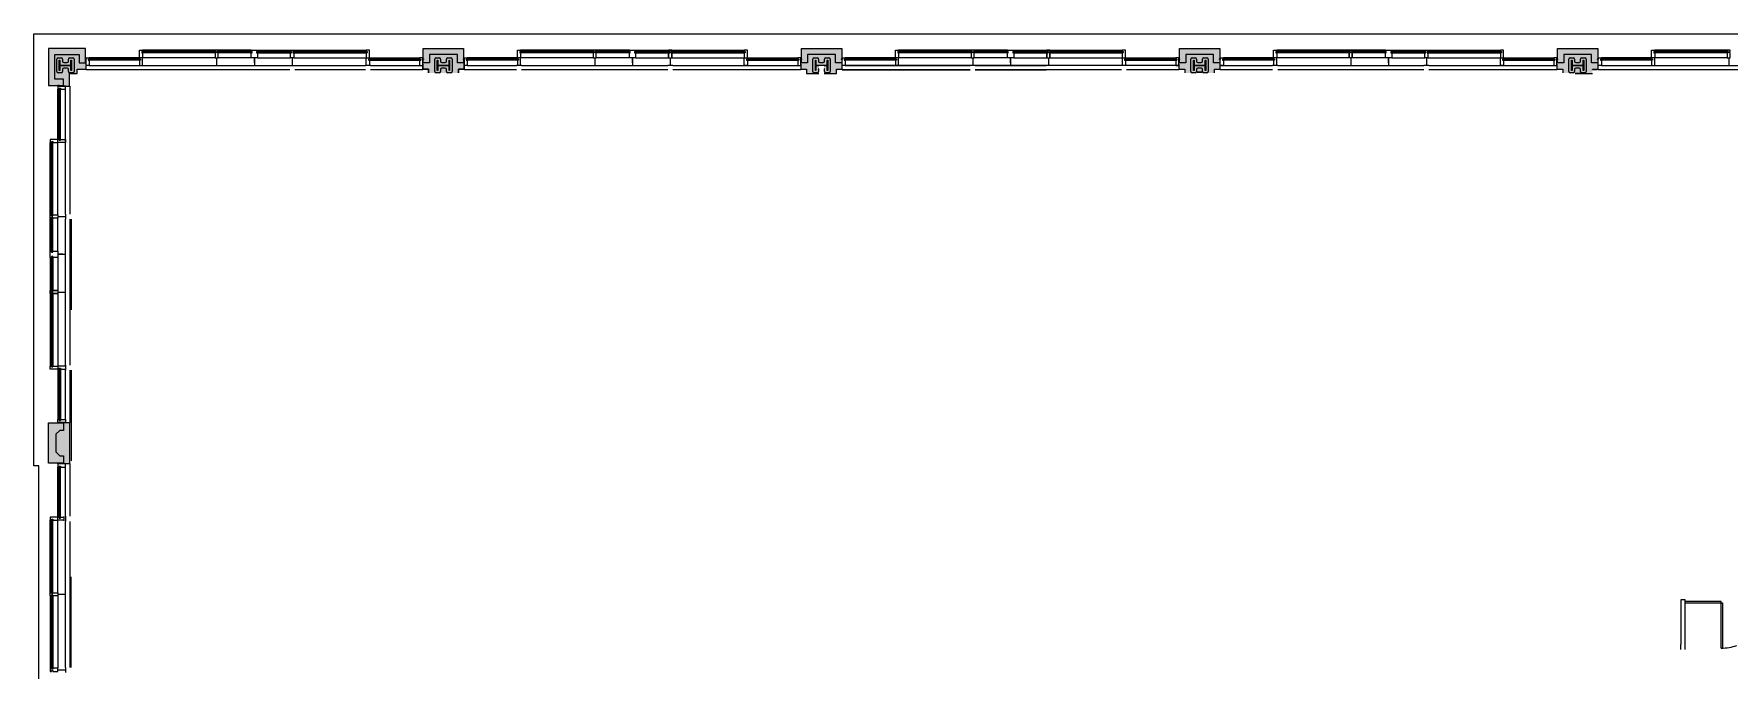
# Model space of a CAD drawing. Header units: inches. Extents: x 1724 to 4524, y -664 to 702.
# Drawn here: x 1724 to 3070, y 197 to 702 of the extents above; entities that cross this region are included whole.
import ezdxf

# ---------------------------------------------------------------- set-up
doc = ezdxf.new("R2010")
doc.units = ezdxf.units.IN
doc.header["$MEASUREMENT"] = 0
for name, color, linetype, lineweight in [('A-WALL', 7, 'Continuous', 9), ('B-BASE', 7, 'Continuous', 9), ('I-FURN', 7, 'Continuous', 9), ('NABCA_dwg', 8, 'Continuous', 9), ('NB-PART-GWB', 7, 'Continuous', 9), ('NB-ROD-SEAL', 7, 'Continuous', 9), ('NB-WALL-EXT', 7, 'Continuous', 9), ('NB-WIND-EXT', 7, 'Continuous', 9), ('NB-WIND-MULL', 7, 'Continuous', 9), ('NB-WIND-SILL', 7, 'Continuous', 9), ('WB-N-Door', 7, 'Continuous', 9), ('WB-N-Part', 7, 'Continuous', 9)]:
    doc.layers.add(name, color=color, linetype=linetype, lineweight=lineweight)

# ---------------------------------------------------------------- blocks, each defined once
blk = doc.blocks.new('NABCA_dwg_MA-2900-8th-120718_dwg-2391440-New Construction - Test Fit Plan-2421454-Existing - Survey')
at = {"layer": 'B-BASE'}
for points in [[(-8350.1, -2579.5), (-8350.1, -2569.6), (-8343.8, -2569.6), (-8343.8, -2566.2), (-8336.8, -2566.2), (-8336.8, -2557.1), (-8337.2, -2557.1), (-8337.2, -2549.6), (-8366.7, -2549.6), (-8366.7, -2579.1), (-8359.2, -2579.1), (-8359.2, -2579.5)], [(-8065, -2569.1), (-8041.4, -2569.1), (-8041.4, -2566.2), (-8036.9, -2566.2), (-8036.9, -2557.7), (-8037.2, -2557.1), (-8037.2, -2549.6), (-8069.2, -2549.6), (-8069.2, -2557.1), (-8069.6, -2557.1), (-8069.6, -2566.2), (-8065, -2566.2)], [(-7755.2, -2569.6), (-7755.2, -2563.1), (-7751.2, -2563.1), (-7751.2, -2569.6), (-7741.4, -2569.6), (-7741.4, -2566.2), (-7736.9, -2566.2), (-7736.9, -2557.7), (-7737.2, -2557.1), (-7737.2, -2549.6), (-7769.2, -2549.6), (-7769.2, -2557.1), (-7769.6, -2557.1), (-7769.6, -2566.2), (-7765, -2566.2), (-7765, -2569.6)], [(-7455, -2569.1), (-7455, -2568.4), (-7451.5, -2568.4), (-7451.5, -2569.1), (-7441.4, -2569.1), (-7441.4, -2566.2), (-7436.9, -2566.2), (-7436.9, -2557.7), (-7437.2, -2557.1), (-7437.2, -2549.6), (-7469.2, -2549.6), (-7469.2, -2557.1), (-7469.6, -2557.1), (-7469.6, -2566.2), (-7465, -2566.2), (-7465, -2569.1)], [(-7141.4, -2569.6), (-7141.4, -2566.2), (-7136.9, -2566.2), (-7136.9, -2557.7), (-7137.2, -2557.1), (-7137.2, -2549.6), (-7169.2, -2549.6), (-7169.2, -2557.1), (-7169.6, -2557.1), (-7169.6, -2566.2), (-7165, -2566.2), (-7165, -2569.1), (-7155.2, -2569.1), (-7155.2, -2569.6)], [(-8359.2, -2879.6), (-8350.1, -2879.6), (-8350.1, -2846.7), (-8359.2, -2846.7), (-8359.2, -2847.1), (-8366.7, -2847.1), (-8366.7, -2879.1), (-8359.2, -2879.1)]]:
    blk.add_hatch(color=256, dxfattribs=at).paths.add_polyline_path(points, flags=0)
at = {"layer": 'A-WALL', "color": 10, "lineweight": 30}
for p, q in [((-7451.5, -2568.4), (-7455, -2568.4)), ((-7137.9, -2566.5), (-7141.4, -2566.5))]:
    blk.add_line(p, q, dxfattribs=at)
at = {"layer": 'B-BASE'}
for p, q in [((-8360.1, -2568.1), (-8360.1, -2558.1)), ((-8359.1, -2557.1), (-8356.6, -2557.1)), ((-8356.6, -2569.1), (-8359.1, -2569.1)), ((-8357.1, -2562.9), (-8349.3, -2562.9)), ((-8349.3, -2563.4), (-8357.1, -2563.4)), ((-8355.6, -2558.1), (-8355.6, -2559.9)), ((-8355.6, -2566.4), (-8355.6, -2568.1)), ((-8354.6, -2560.9), (-8351.8, -2560.9)), ((-8351.8, -2565.4), (-8354.6, -2565.4)), ((-8350.8, -2559.9), (-8350.8, -2558.1)), ((-8350.8, -2568.1), (-8350.8, -2566.4)), ((-8349.8, -2557.1), (-8347.3, -2557.1)), ((-8347.3, -2569.1), (-8349.8, -2569.1)), ((-8346.3, -2558.1), (-8346.3, -2568.1)), ((-8060.1, -2568.1), (-8060.1, -2558.1)), ((-8059.1, -2557.1), (-8056.6, -2557.1)), ((-8056.6, -2569.1), (-8059.1, -2569.1)), ((-8057.1, -2562.9), (-8049.3, -2562.9)), ((-8049.3, -2563.4), (-8057.1, -2563.4)), ((-8055.6, -2558.1), (-8055.6, -2559.9)), ((-8055.6, -2566.4), (-8055.6, -2568.1)), ((-8054.6, -2560.9), (-8051.8, -2560.9)), ((-8051.8, -2565.4), (-8054.6, -2565.4)), ((-8050.8, -2559.9), (-8050.8, -2558.1)), ((-8050.8, -2568.1), (-8050.8, -2566.4)), ((-8049.8, -2557.1), (-8047.3, -2557.1)), ((-8047.3, -2569.1), (-8049.8, -2569.1)), ((-8046.3, -2558.1), (-8046.3, -2568.1)), ((-7760.1, -2568.1), (-7760.1, -2558.1)), ((-7759.1, -2557.1), (-7756.6, -2557.1)), ((-7756.6, -2569.1), (-7759.1, -2569.1)), ((-7757.1, -2562.9), (-7749.3, -2562.9)), ((-7755.2, -2563.4), (-7757.1, -2563.4)), ((-7755.6, -2558.1), (-7755.6, -2559.9)), ((-7755.6, -2566.4), (-7755.6, -2568.1)), ((-7754.6, -2560.9), (-7751.8, -2560.9)), ((-7749.3, -2563.4), (-7751.2, -2563.4)), ((-7750.8, -2559.9), (-7750.8, -2558.1)), ((-7750.8, -2568.1), (-7750.8, -2566.4)), ((-7749.8, -2557.1), (-7747.3, -2557.1)), ((-7747.3, -2569.1), (-7749.8, -2569.1)), ((-7746.3, -2558.1), (-7746.3, -2568.1)), ((-7460.1, -2568.1), (-7460.1, -2558.1)), ((-7459.1, -2557.1), (-7456.6, -2557.1)), ((-7456.6, -2569.1), (-7459.1, -2569.1)), ((-7457.1, -2562.9), (-7449.3, -2562.9)), ((-7449.3, -2563.4), (-7457.1, -2563.4)), ((-7455.6, -2558.1), (-7455.6, -2559.9)), ((-7455.6, -2566.4), (-7455.6, -2568.1)), ((-7454.6, -2560.9), (-7451.8, -2560.9)), ((-7451.8, -2565.4), (-7454.6, -2565.4)), ((-7450.8, -2559.9), (-7450.8, -2558.1)), ((-7450.8, -2568.1), (-7450.8, -2566.4)), ((-7449.8, -2557.1), (-7447.3, -2557.1)), ((-7447.3, -2569.1), (-7449.8, -2569.1)), ((-7446.3, -2558.1), (-7446.3, -2568.1)), ((-7160.1, -2568.1), (-7160.1, -2558.1)), ((-7159.1, -2557.1), (-7156.6, -2557.1)), ((-7156.6, -2569.1), (-7159.1, -2569.1)), ((-7157.1, -2562.9), (-7149.3, -2562.9)), ((-7149.3, -2563.4), (-7157.1, -2563.4)), ((-7155.6, -2558.1), (-7155.6, -2559.9)), ((-7155.6, -2566.4), (-7155.6, -2568.1)), ((-7154.6, -2560.9), (-7151.8, -2560.9)), ((-7151.8, -2565.4), (-7154.6, -2565.4)), ((-7150.8, -2559.9), (-7150.8, -2558.1)), ((-7150.8, -2568.1), (-7150.8, -2566.4)), ((-7149.8, -2557.1), (-7147.3, -2557.1)), ((-7147.3, -2569.1), (-7149.8, -2569.1)), ((-7146.3, -2558.1), (-7146.3, -2568.1)), ((-8358, -2881.7), (-8357.4, -2881.7)), ((-8350.1, -2879.6), (-8354.7, -2879.6)), ((-8353.2, -2921.2), (-8353.2, -2882.1)), ((-8363.4, -2924), (-8364, -2924)), ((-8357.4, -2922.2), (-8358, -2922.2)), ((-8354.4, -2921.4), (-8354.4, -2924.9)), ((-8353.2, -3041.2), (-8353.2, -2925.2)), ((-8349.6, -2925.2), (-8349.6, -3041.2)), ((-8365.2, -2984.4), (-8365.2, -3041.9)), ((-8363.4, -2982.2), (-8364, -2982.2)), ((-8363.4, -2984), (-8364, -2984)), ((-8359.2, -2983.1), (-8353.2, -2983.1)), ((-8359.2, -2984.4), (-8359.2, -3041.9)), ((-8363.4, -3042.2), (-8364, -3042.2)), ((-8359.2, -3043.1), (-8353.2, -3043.1))]:
    blk.add_line(p, q, dxfattribs=at)
at = {"layer": 'B-BASE', "flags": 128}
for points in [[(-5935.2, -3896.6), (-5935.2, -3904.1), (-8374.2, -3904.1), (-8374.2, -2881.1), (-8378.2, -2881.1), (-8378.2, -2538.1), (-5818.2, -2538.1), (-5818.2, -2548.1)], [(-8065, -2569.1), (-8065, -2566.2), (-8069.6, -2566.2), (-8069.6, -2557.1), (-8069.2, -2557.1), (-8069.2, -2549.6), (-8037.2, -2549.6), (-8037.2, -2557.1), (-8036.9, -2557.7), (-8036.9, -2566.2), (-8041.4, -2566.2), (-8041.4, -2569.1)], [(-8357.6, -2563.9), (-8357.6, -2567.1), (-8358.1, -2567.1), (-8358.1, -2559.1), (-8357.6, -2559.1), (-8357.6, -2562.4)], [(-8354.7, -2579.5), (-8350.1, -2579.5), (-8350.1, -2569.6), (-8343.8, -2569.6), (-8343.8, -2566.2), (-8336.8, -2566.2), (-8336.8, -2561.6)], [(-8348.8, -2562.4), (-8348.8, -2559.1), (-8348.3, -2559.1), (-8348.3, -2567.1), (-8348.8, -2567.1), (-8348.8, -2563.9)], [(-8057.6, -2563.9), (-8057.6, -2567.1), (-8058.1, -2567.1), (-8058.1, -2559.1), (-8057.6, -2559.1), (-8057.6, -2562.4)], [(-8048.8, -2562.4), (-8048.8, -2559.1), (-8048.3, -2559.1), (-8048.3, -2567.1), (-8048.8, -2567.1), (-8048.8, -2563.9)], [(-7757.6, -2563.9), (-7757.6, -2567.1), (-7758.1, -2567.1), (-7758.1, -2559.1), (-7757.6, -2559.1), (-7757.6, -2562.4)], [(-7748.8, -2562.4), (-7748.8, -2559.1), (-7748.3, -2559.1), (-7748.3, -2567.1), (-7748.8, -2567.1), (-7748.8, -2563.9)], [(-7457.6, -2563.9), (-7457.6, -2567.1), (-7458.1, -2567.1), (-7458.1, -2559.1), (-7457.6, -2559.1), (-7457.6, -2562.4)], [(-7448.8, -2562.4), (-7448.8, -2559.1), (-7448.3, -2559.1), (-7448.3, -2567.1), (-7448.8, -2567.1), (-7448.8, -2563.9)], [(-7157.6, -2563.9), (-7157.6, -2567.1), (-7158.1, -2567.1), (-7158.1, -2559.1), (-7157.6, -2559.1), (-7157.6, -2562.4)], [(-7148.8, -2562.4), (-7148.8, -2559.1), (-7148.3, -2559.1), (-7148.3, -2567.1), (-7148.8, -2567.1), (-7148.8, -2563.9)], [(-8353.2, -2846.7), (-8350.1, -2846.7), (-8350.1, -2879.6), (-8349.6, -2879.6), (-8349.6, -2921.2)], [(-8359.2, -2981.9), (-8359.2, -2882.1), (-8358.2, -2882.1), (-8358.2, -2881.3), (-8357.2, -2881.3), (-8357.2, -2882.1), (-8353.2, -2882.1), (-8353.2, -2879.6), (-8359.2, -2879.6), (-8359.2, -2882.1)], [(-8365.2, -2981.9), (-8365.2, -2924.3), (-8364.2, -2924.4), (-8364.2, -2923.6), (-8363.2, -2923.6), (-8363.2, -2924.4), (-8359.2, -2924.4), (-8359.2, -2921.9), (-8365.2, -2921.9), (-8365.2, -2924.4)], [(-8354.4, -2924.4), (-8359.2, -2924.4), (-8359.2, -2921.9), (-8358.2, -2921.9), (-8358.2, -2922.6), (-8357.2, -2922.6), (-8357.2, -2921.9), (-8354.4, -2921.9)]]:
    blk.add_lwpolyline(points, dxfattribs=at)
for points in [[(-8354.7, -2574.1), (-8361.7, -2574.1), (-8361.7, -2554.6), (-8342.2, -2554.6), (-8342.2, -2561.1), (-8337.2, -2561.1), (-8337.2, -2549.6), (-8366.7, -2549.6), (-8366.7, -2579.1), (-8359.2, -2579.1), (-8359.2, -2579.5), (-8350.1, -2579.5), (-8350.1, -2569.6), (-8343.8, -2569.6), (-8343.8, -2566.2), (-8336.8, -2566.2), (-8336.8, -2557.1), (-8337.2, -2557.1), (-8337.2, -2549.6), (-8366.7, -2549.6), (-8366.7, -2579.1), (-8354.7, -2579.1)], [(-8366.7, -2847.1), (-8359.2, -2847.1), (-8359.2, -2846.7), (-8350.1, -2846.7), (-8350.1, -2879.6), (-8359.2, -2879.6), (-8359.2, -2879.1), (-8366.7, -2879.1)], [(-8360.7, -2863.1), (-8360.7, -2870.1), (-8357.7, -2873.1), (-8354.7, -2873.1), (-8354.7, -2879.1), (-8366.7, -2879.1), (-8366.7, -2863.1), (-8366.7, -2847.1), (-8354.7, -2847.1), (-8354.7, -2853.1), (-8357.7, -2853.1), (-8360.7, -2856.1)], [(-8363.2, -2983.6), (-8364.2, -2983.6), (-8364.2, -2984.4), (-8365.2, -2984.4), (-8365.2, -2981.9), (-8364.2, -2981.9), (-8364.2, -2982.6), (-8363.2, -2982.6), (-8363.2, -2981.9), (-8359.2, -2981.9), (-8359.2, -2984.4), (-8363.2, -2984.4)], [(-8363.2, -3042.6), (-8364.2, -3042.6), (-8364.2, -3041.9), (-8365.2, -3041.9), (-8365.2, -3044.4), (-8364.2, -3044.4), (-8364.2, -3043.6), (-8363.2, -3043.6), (-8363.2, -3044.4), (-8359.2, -3044.4), (-8359.2, -3041.9), (-8363.2, -3041.9)]]:
    blk.add_lwpolyline(points, close=True, dxfattribs=at)
at = {"layer": 'B-BASE'}
for centre, radius, start, end in [((-8359.1, -2558.1), 1, 90, 180), ((-8359.1, -2568.1), 1, 180, 270), ((-8357.1, -2562.4), 0.5, 180, 270), ((-8357.1, -2563.9), 0.5, 90, 180), ((-8356.6, -2558.1), 1, 0, 90), ((-8356.6, -2568.1), 1, 270, 0), ((-8354.6, -2559.9), 1, 180, 270), ((-8354.6, -2566.4), 1, 90, 180), ((-8351.8, -2559.9), 1, 270, 0), ((-8351.8, -2566.4), 1, 0, 90), ((-8349.8, -2558.1), 1, 90, 180), ((-8349.8, -2568.1), 1, 180, 270), ((-8349.3, -2562.4), 0.5, 270, 0), ((-8349.3, -2563.9), 0.5, 0, 90), ((-8347.3, -2558.1), 1, 0, 90), ((-8347.3, -2568.1), 1, 270, 0), ((-8059.1, -2558.1), 1, 90, 180), ((-8059.1, -2568.1), 1, 180, 270), ((-8057.1, -2562.4), 0.5, 180, 270), ((-8057.1, -2563.9), 0.5, 90, 180), ((-8056.6, -2558.1), 1, 0, 90), ((-8056.6, -2568.1), 1, 270, 0), ((-8054.6, -2559.9), 1, 180, 270), ((-8054.6, -2566.4), 1, 90, 180), ((-8051.8, -2559.9), 1, 270, 0), ((-8051.8, -2566.4), 1, 0, 90), ((-8049.8, -2558.1), 1, 90, 180), ((-8049.8, -2568.1), 1, 180, 270), ((-8049.3, -2562.4), 0.5, 270, 0), ((-8049.3, -2563.9), 0.5, 0, 90), ((-8047.3, -2558.1), 1, 0, 90), ((-8047.3, -2568.1), 1, 270, 0), ((-7759.1, -2558.1), 1, 90, 180), ((-7759.1, -2568.1), 1, 180, 270), ((-7757.1, -2562.4), 0.5, 180, 270), ((-7757.1, -2563.9), 0.5, 90, 180), ((-7756.6, -2558.1), 1, 0, 90), ((-7756.6, -2568.1), 1, 270, 0), ((-7754.6, -2559.9), 1, 180, 270), ((-7754.6, -2566.4), 1, 130.4112, 180), ((-7751.8, -2559.9), 1, 270, 0), ((-7751.8, -2566.4), 1, 0, 49.5888), ((-7749.8, -2558.1), 1, 90, 180), ((-7749.8, -2568.1), 1, 180, 270), ((-7749.3, -2562.4), 0.5, 270, 0), ((-7749.3, -2563.9), 0.5, 0, 90), ((-7747.3, -2558.1), 1, 0, 90), ((-7747.3, -2568.1), 1, 270, 0), ((-7459.1, -2558.1), 1, 90, 180), ((-7459.1, -2568.1), 1, 180, 270), ((-7457.1, -2562.4), 0.5, 180, 270), ((-7457.1, -2563.9), 0.5, 90, 180), ((-7456.6, -2558.1), 1, 0, 90), ((-7456.6, -2568.1), 1, 270, 0), ((-7454.6, -2559.9), 1, 180, 270), ((-7454.6, -2566.4), 1, 90, 180), ((-7451.8, -2559.9), 1, 270, 0), ((-7451.8, -2566.4), 1, 0, 90), ((-7449.8, -2558.1), 1, 90, 180), ((-7449.8, -2568.1), 1, 180, 270), ((-7449.3, -2562.4), 0.5, 270, 0), ((-7449.3, -2563.9), 0.5, 0, 90), ((-7447.3, -2558.1), 1, 0, 90), ((-7447.3, -2568.1), 1, 270, 0), ((-7159.1, -2558.1), 1, 90, 180), ((-7159.1, -2568.1), 1, 180, 270), ((-7157.1, -2562.4), 0.5, 180, 270), ((-7157.1, -2563.9), 0.5, 90, 180), ((-7156.6, -2558.1), 1, 0, 90), ((-7156.6, -2568.1), 1, 270, 0), ((-7154.6, -2559.9), 1, 180, 270), ((-7154.6, -2566.4), 1, 90, 180), ((-7151.8, -2559.9), 1, 270, 0), ((-7151.8, -2566.4), 1, 0, 90), ((-7149.8, -2558.1), 1, 90, 180), ((-7149.8, -2568.1), 1, 180, 270), ((-7149.3, -2562.4), 0.5, 270, 0), ((-7149.3, -2563.9), 0.5, 0, 90), ((-7147.3, -2558.1), 1, 0, 90), ((-7147.3, -2568.1), 1, 270, 0), ((-8358.6, -2879.3), 0.419, 320.0218, 33.3522), ((-8358.5, -2879.3), 0.419, 320.0218, 33.3522), ((-8358.3, -2879.3), 0.419, 320.0218, 33.3522), ((-8358.1, -2879.3), 0.419, 320.0218, 33.3522), ((-8357.9, -2879.3), 0.419, 320.0218, 33.3522)]:
    blk.add_arc(centre, radius, start, end, dxfattribs=at)
blk.add_ellipse((-8357.1, -2879.3), major_axis=(0.333, 0), ratio=0.724983, dxfattribs=at)
at = {"layer": 'NB-PART-GWB'}
blk.add_line((-7155.2, -2569.6), (-7141.4, -2569.6), dxfattribs=at)
at = {"layer": 'NB-PART-GWB', "flags": 128}
for points in [[(-8069.6, -2562.1), (-8069.6, -2566.2), (-8065, -2566.2), (-8065, -2569.1)], [(-8041.4, -2569.1), (-8041.4, -2566.2), (-8036.8, -2566.2), (-8036.8, -2562.1)], [(-7769.6, -2562.1), (-7769.6, -2566.2), (-7765, -2566.2), (-7765, -2569.6), (-7755.2, -2569.6)], [(-7751.2, -2569.6), (-7741.4, -2569.6), (-7741.4, -2566.2), (-7736.8, -2566.2), (-7736.8, -2562.1)], [(-7469.6, -2562.1), (-7469.6, -2566.2), (-7465, -2566.2), (-7465, -2569.1)], [(-7441.4, -2569.1), (-7441.4, -2566.2), (-7436.8, -2566.2), (-7436.8, -2562.1)], [(-7169.6, -2562.1), (-7169.6, -2566.2), (-7165, -2566.2), (-7165, -2569.1)], [(-7141.4, -2566.5), (-7141.4, -2566.2), (-7136.8, -2566.2), (-7136.8, -2562.1)]]:
    blk.add_lwpolyline(points, dxfattribs=at)
at = {"layer": 'NB-ROD-SEAL'}
for centre, start, end in [((-8337.1, -2556.8), 236.6478, 309.9782), ((-8337.1, -2556.9), 236.6478, 309.9782), ((-8337.1, -2557.1), 236.6478, 309.9782), ((-8337.1, -2557.3), 236.6478, 309.9782), ((-8337.1, -2557.5), 236.6478, 309.9782), ((-8069.3, -2556.8), 230.0218, 303.3522), ((-8069.3, -2556.9), 230.0218, 303.3522), ((-8069.3, -2557.1), 230.0218, 303.3522), ((-8069.3, -2557.3), 230.0218, 303.3522), ((-8069.3, -2557.5), 230.0218, 303.3522), ((-8037.1, -2556.8), 236.6478, 309.9782), ((-8037.1, -2556.9), 236.6478, 309.9782), ((-8037.1, -2557.1), 236.6478, 309.9782), ((-8037.1, -2557.3), 236.6478, 309.9782), ((-8037.1, -2557.5), 236.6478, 309.9782), ((-7769.3, -2556.8), 230.0218, 303.3522), ((-7769.3, -2556.9), 230.0218, 303.3522), ((-7769.3, -2557.1), 230.0218, 303.3522), ((-7769.3, -2557.3), 230.0218, 303.3522), ((-7769.3, -2557.5), 230.0218, 303.3522), ((-7737.1, -2556.8), 236.6478, 309.9782), ((-7737.1, -2556.9), 236.6478, 309.9782), ((-7737.1, -2557.1), 236.6478, 309.9782), ((-7737.1, -2557.3), 236.6478, 309.9782), ((-7737.1, -2557.5), 236.6478, 309.9782), ((-7469.3, -2556.8), 230.0218, 303.3522), ((-7469.3, -2556.9), 230.0218, 303.3522), ((-7469.3, -2557.1), 230.0218, 303.3522), ((-7469.3, -2557.3), 230.0218, 303.3522), ((-7469.3, -2557.5), 230.0218, 303.3522), ((-7437.1, -2556.8), 236.6478, 309.9782), ((-7437.1, -2556.9), 236.6478, 309.9782), ((-7437.1, -2557.1), 236.6478, 309.9782), ((-7437.1, -2557.3), 236.6478, 309.9782), ((-7437.1, -2557.5), 236.6478, 309.9782), ((-7169.3, -2556.8), 230.0218, 303.3522), ((-7169.3, -2556.9), 230.0218, 303.3522), ((-7169.3, -2557.1), 230.0218, 303.3522), ((-7169.3, -2557.3), 230.0218, 303.3522), ((-7169.3, -2557.5), 230.0218, 303.3522), ((-7137.1, -2556.8), 236.6478, 309.9782), ((-7137.1, -2556.9), 236.6478, 309.9782), ((-7137.1, -2557.1), 236.6478, 309.9782), ((-7137.1, -2557.3), 236.6478, 309.9782), ((-7137.1, -2557.5), 236.6478, 309.9782), ((-8359.5, -2579.2), 320.0218, 33.3522), ((-8359.4, -2579.2), 320.0218, 33.3522), ((-8359.2, -2579.2), 320.0218, 33.3522), ((-8359, -2579.2), 320.0218, 33.3522), ((-8358.8, -2579.2), 320.0218, 33.3522), ((-8359.5, -2847), 326.6478, 39.9782), ((-8359.4, -2847), 326.6478, 39.9782), ((-8359.2, -2847), 326.6478, 39.9782), ((-8359, -2847), 326.6478, 39.9782), ((-8358.8, -2847), 326.6478, 39.9782)]:
    blk.add_arc(centre, 0.419, start, end, dxfattribs=at)
for centre, major_axis in [((-8337.1, -2558.2), (0, 0.333)), ((-8069.3, -2558.2), (0, 0.333)), ((-8037.1, -2558.2), (0, 0.333)), ((-7769.3, -2558.2), (0, 0.333)), ((-7737.1, -2558.2), (0, 0.333)), ((-7469.3, -2558.2), (0, 0.333)), ((-7437.1, -2558.2), (0, 0.333)), ((-7169.3, -2558.2), (0, 0.333)), ((-7137.1, -2558.2), (0, 0.333)), ((-8358.1, -2579.2), (0.333, 0)), ((-8358.1, -2847), (0.333, 0))]:
    blk.add_ellipse(centre, major_axis=major_axis, ratio=0.724983, dxfattribs=at)
at = {"layer": 'NB-WALL-EXT', "flags": 128}
for points in [[(-8069.2, -2549.6), (-8037.2, -2549.6), (-8037.2, -2561.1), (-8042.2, -2561.1), (-8042.2, -2554.6), (-8064.2, -2554.6), (-8064.2, -2561.1), (-8069.2, -2561.1)], [(-7769.2, -2549.6), (-7737.2, -2549.6), (-7737.2, -2561.1), (-7742.2, -2561.1), (-7742.2, -2554.6), (-7764.2, -2554.6), (-7764.2, -2561.1), (-7769.2, -2561.1)], [(-7469.2, -2549.6), (-7437.2, -2549.6), (-7437.2, -2561.1), (-7442.2, -2561.1), (-7442.2, -2554.6), (-7464.2, -2554.6), (-7464.2, -2561.1), (-7469.2, -2561.1)], [(-7169.2, -2549.6), (-7137.2, -2549.6), (-7137.2, -2558.6), (-7137.2, -2561.1), (-7141.4, -2561.1), (-7142.2, -2561.1), (-7142.2, -2554.6), (-7164.2, -2554.6), (-7164.2, -2561.1), (-7169.2, -2561.1)]]:
    blk.add_lwpolyline(points, close=True, dxfattribs=at)
at = {"layer": 'NB-WIND-EXT'}
for p, q in [((-8233.7, -2552.3), (-8292.7, -2552.3)), ((-8233.7, -2552.9), (-8292.7, -2552.9)), ((-8292.3, -2552.9), (-8292.3, -2552.3)), ((-8233.7, -2552.1), (-8292, -2552.1)), ((-8233.7, -2553.1), (-8292, -2553.1)), ((-8234.1, -2552.9), (-8234.1, -2552.3)), ((-8205, -2552.1), (-8232.7, -2552.1)), ((-8205, -2552.3), (-8232.7, -2552.3)), ((-8205, -2552.9), (-8232.7, -2552.9)), ((-8205, -2553.1), (-8232.7, -2553.1)), ((-8232.3, -2552.9), (-8232.3, -2552.3)), ((-8205.3, -2552.9), (-8205.3, -2552.3)), ((-8201.5, -2552.1), (-8173.7, -2552.1)), ((-8201.5, -2552.3), (-8173.7, -2552.3)), ((-8201.5, -2552.9), (-8173.7, -2552.9)), ((-8201.5, -2553.1), (-8173.7, -2553.1)), ((-8201.1, -2552.9), (-8201.1, -2552.3)), ((-8174.1, -2552.9), (-8174.1, -2552.3)), ((-8172.7, -2552.1), (-8114.5, -2552.1)), ((-8172.7, -2552.3), (-8113.7, -2552.3)), ((-8172.7, -2552.9), (-8113.7, -2552.9)), ((-8172.7, -2553.1), (-8114.5, -2553.1)), ((-8172.3, -2552.9), (-8172.3, -2552.3)), ((-8114.1, -2552.9), (-8114.1, -2552.3)), ((-7933.7, -2552.3), (-7992.7, -2552.3)), ((-7933.7, -2552.9), (-7992.7, -2552.9)), ((-7992.3, -2552.9), (-7992.3, -2552.3)), ((-7933.7, -2552.1), (-7992, -2552.1)), ((-7933.7, -2553.1), (-7992, -2553.1)), ((-7934.1, -2552.9), (-7934.1, -2552.3)), ((-7905, -2552.1), (-7932.7, -2552.1)), ((-7905, -2552.3), (-7932.7, -2552.3)), ((-7905, -2552.9), (-7932.7, -2552.9)), ((-7905, -2553.1), (-7932.7, -2553.1)), ((-7932.3, -2552.9), (-7932.3, -2552.3)), ((-7905.3, -2552.9), (-7905.3, -2552.3)), ((-7901.5, -2552.1), (-7873.7, -2552.1)), ((-7901.5, -2552.3), (-7873.7, -2552.3)), ((-7901.5, -2552.9), (-7873.7, -2552.9)), ((-7901.5, -2553.1), (-7873.7, -2553.1)), ((-7901.1, -2552.9), (-7901.1, -2552.3)), ((-7874.1, -2552.9), (-7874.1, -2552.3)), ((-7872.7, -2552.1), (-7814.5, -2552.1)), ((-7872.7, -2552.3), (-7813.7, -2552.3)), ((-7872.7, -2552.9), (-7813.7, -2552.9)), ((-7872.7, -2553.1), (-7814.5, -2553.1)), ((-7872.3, -2552.9), (-7872.3, -2552.3)), ((-7814.1, -2552.9), (-7814.1, -2552.3)), ((-7633.7, -2552.3), (-7692.7, -2552.3)), ((-7633.7, -2552.9), (-7692.7, -2552.9)), ((-7692.3, -2552.9), (-7692.3, -2552.3)), ((-7633.7, -2552.1), (-7692, -2552.1)), ((-7633.7, -2553.1), (-7692, -2553.1)), ((-7634.1, -2552.9), (-7634.1, -2552.3)), ((-7605, -2552.1), (-7632.7, -2552.1)), ((-7605, -2552.3), (-7632.7, -2552.3)), ((-7605, -2552.9), (-7632.7, -2552.9)), ((-7605, -2553.1), (-7632.7, -2553.1)), ((-7632.3, -2552.9), (-7632.3, -2552.3)), ((-7605.3, -2552.9), (-7605.3, -2552.3)), ((-7601.5, -2552.1), (-7573.7, -2552.1)), ((-7601.5, -2552.3), (-7573.7, -2552.3)), ((-7601.5, -2552.9), (-7573.7, -2552.9)), ((-7601.5, -2553.1), (-7573.7, -2553.1)), ((-7601.1, -2552.9), (-7601.1, -2552.3)), ((-7574.1, -2552.9), (-7574.1, -2552.3)), ((-7572.7, -2552.1), (-7514.5, -2552.1)), ((-7572.7, -2552.3), (-7513.7, -2552.3)), ((-7572.7, -2552.9), (-7513.7, -2552.9)), ((-7572.7, -2553.1), (-7514.5, -2553.1)), ((-7572.3, -2552.9), (-7572.3, -2552.3)), ((-7514.1, -2552.9), (-7514.1, -2552.3)), ((-7333.7, -2552.3), (-7392.7, -2552.3)), ((-7333.7, -2552.9), (-7392.7, -2552.9)), ((-7392.3, -2552.9), (-7392.3, -2552.3)), ((-7333.7, -2552.1), (-7392, -2552.1)), ((-7333.7, -2553.1), (-7392, -2553.1)), ((-7334.1, -2552.9), (-7334.1, -2552.3)), ((-7305, -2552.1), (-7332.7, -2552.1)), ((-7305, -2552.3), (-7332.7, -2552.3)), ((-7305, -2552.9), (-7332.7, -2552.9)), ((-7305, -2553.1), (-7332.7, -2553.1)), ((-7332.3, -2552.9), (-7332.3, -2552.3)), ((-7305.3, -2552.9), (-7305.3, -2552.3)), ((-7301.5, -2552.1), (-7273.7, -2552.1)), ((-7301.5, -2552.3), (-7273.7, -2552.3)), ((-7301.5, -2552.9), (-7273.7, -2552.9)), ((-7301.5, -2553.1), (-7273.7, -2553.1)), ((-7301.1, -2552.9), (-7301.1, -2552.3)), ((-7274.1, -2552.9), (-7274.1, -2552.3)), ((-7272.7, -2552.1), (-7214.5, -2552.1)), ((-7272.7, -2552.3), (-7213.7, -2552.3)), ((-7272.7, -2552.9), (-7213.7, -2552.9)), ((-7272.7, -2553.1), (-7214.5, -2553.1)), ((-7272.3, -2552.9), (-7272.3, -2552.3)), ((-7214.1, -2552.9), (-7214.1, -2552.3)), ((-7033.7, -2552.3), (-7092.7, -2552.3)), ((-7033.7, -2552.9), (-7092.7, -2552.9)), ((-7092.3, -2552.9), (-7092.3, -2552.3)), ((-7033.7, -2552.1), (-7092, -2552.1)), ((-7033.7, -2553.1), (-7092, -2553.1)), ((-7034.1, -2552.9), (-7034.1, -2552.3)), ((-8294.5, -2558.1), (-8335.1, -2558.1)), ((-8293.7, -2558.3), (-8335.1, -2558.3)), ((-8293.7, -2558.9), (-8335.1, -2558.9)), ((-8294.5, -2559.1), (-8335.1, -2559.1)), ((-8334.7, -2558.3), (-8334.7, -2558.9)), ((-8294.1, -2558.9), (-8294.1, -2558.3)), ((-8112.7, -2558.3), (-8071.3, -2558.3)), ((-8112.7, -2558.9), (-8071.3, -2558.9)), ((-8112.3, -2558.9), (-8112.3, -2558.3)), ((-8112, -2558.1), (-8071.3, -2558.1)), ((-8112, -2559.1), (-8071.3, -2559.1)), ((-8071.7, -2558.3), (-8071.7, -2558.9)), ((-7994.5, -2558.1), (-8035.1, -2558.1)), ((-7993.7, -2558.3), (-8035.1, -2558.3)), ((-7993.7, -2558.9), (-8035.1, -2558.9)), ((-7994.5, -2559.1), (-8035.1, -2559.1)), ((-8034.7, -2558.3), (-8034.7, -2558.9)), ((-7994.1, -2558.9), (-7994.1, -2558.3)), ((-7812.7, -2558.3), (-7771.3, -2558.3)), ((-7812.7, -2558.9), (-7771.3, -2558.9)), ((-7812.3, -2558.9), (-7812.3, -2558.3)), ((-7812, -2558.1), (-7771.3, -2558.1)), ((-7812, -2559.1), (-7771.3, -2559.1)), ((-7771.7, -2558.3), (-7771.7, -2558.9)), ((-7694.5, -2558.1), (-7735.1, -2558.1)), ((-7693.7, -2558.3), (-7735.1, -2558.3)), ((-7693.7, -2558.9), (-7735.1, -2558.9)), ((-7694.5, -2559.1), (-7735.1, -2559.1)), ((-7734.7, -2558.3), (-7734.7, -2558.9)), ((-7694.1, -2558.9), (-7694.1, -2558.3)), ((-7512.7, -2558.3), (-7471.3, -2558.3)), ((-7512.7, -2558.9), (-7471.3, -2558.9)), ((-7512.3, -2558.9), (-7512.3, -2558.3)), ((-7512, -2558.1), (-7471.3, -2558.1)), ((-7512, -2559.1), (-7471.3, -2559.1)), ((-7471.7, -2558.3), (-7471.7, -2558.9)), ((-7394.5, -2558.1), (-7435.1, -2558.1)), ((-7393.7, -2558.3), (-7435.1, -2558.3)), ((-7393.7, -2558.9), (-7435.1, -2558.9)), ((-7394.5, -2559.1), (-7435.1, -2559.1)), ((-7434.7, -2558.3), (-7434.7, -2558.9)), ((-7394.1, -2558.9), (-7394.1, -2558.3)), ((-7212.7, -2558.3), (-7171.3, -2558.3)), ((-7212.7, -2558.9), (-7171.3, -2558.9)), ((-7212.3, -2558.9), (-7212.3, -2558.3)), ((-7212, -2558.1), (-7171.3, -2558.1)), ((-7212, -2559.1), (-7171.3, -2559.1)), ((-7171.7, -2558.3), (-7171.7, -2558.9)), ((-7094.5, -2558.1), (-7135.1, -2558.1)), ((-7093.7, -2558.3), (-7135.1, -2558.3)), ((-7093.7, -2558.9), (-7135.1, -2558.9)), ((-7094.5, -2559.1), (-7135.1, -2559.1)), ((-8358.2, -2621.9), (-8358.2, -2581.2)), ((-8358, -2622.6), (-8358, -2581.2)), ((-8358, -2581.6), (-8357.4, -2581.6)), ((-8357.4, -2622.6), (-8357.4, -2581.2)), ((-8357.2, -2621.9), (-8357.2, -2581.2)), ((-8357.4, -2622.2), (-8358, -2622.2)), ((-8364.2, -2682.6), (-8364.2, -2624.4)), ((-8364, -2682.6), (-8364, -2623.6)), ((-8363.4, -2624), (-8364, -2624)), ((-8363.4, -2682.6), (-8363.4, -2623.6)), ((-8363.2, -2682.6), (-8363.2, -2624.4)), ((-8364.2, -2711.4), (-8364.2, -2683.6)), ((-8363.4, -2682.2), (-8364, -2682.2)), ((-8364, -2711.4), (-8364, -2683.6)), ((-8363.4, -2684), (-8364, -2684)), ((-8363.4, -2711.4), (-8363.4, -2683.6)), ((-8363.2, -2711.4), (-8363.2, -2683.6)), ((-8364.2, -2714.9), (-8364.2, -2742.6)), ((-8363.4, -2711), (-8364, -2711)), ((-8364, -2714.9), (-8364, -2742.6)), ((-8363.4, -2715.2), (-8364, -2715.2)), ((-8363.4, -2714.9), (-8363.4, -2742.6)), ((-8363.2, -2714.9), (-8363.2, -2742.6)), ((-8364.2, -2743.6), (-8364.2, -2801.9)), ((-8363.4, -2742.2), (-8364, -2742.2)), ((-8364, -2743.6), (-8364, -2802.6)), ((-8363.4, -2744), (-8364, -2744)), ((-8363.4, -2743.6), (-8363.4, -2802.6)), ((-8363.2, -2743.6), (-8363.2, -2801.9)), ((-8363.4, -2802.2), (-8364, -2802.2)), ((-8358.2, -2804.4), (-8358.2, -2845)), ((-8358, -2803.6), (-8358, -2845)), ((-8357.4, -2804), (-8358, -2804)), ((-8357.4, -2803.6), (-8357.4, -2845)), ((-8357.2, -2804.4), (-8357.2, -2845)), ((-8358, -2844.6), (-8357.4, -2844.6)), ((-8358, -2922.6), (-8358, -2881.3)), ((-8357.4, -2922.6), (-8357.4, -2881.3)), ((-8357.2, -2921.9), (-8357.2, -2881.3)), ((-8364.2, -2982.6), (-8364.2, -2924.3)), ((-8364, -2982.6), (-8364, -2923.6)), ((-8363.4, -2982.6), (-8363.4, -2923.6)), ((-8363.2, -2982.6), (-8363.2, -2924.3)), ((-8364.2, -2984.4), (-8364.2, -3042.6)), ((-8364, -2983.6), (-8364, -3042.6)), ((-8363.4, -2983.6), (-8363.4, -3042.6)), ((-8363.2, -2984.4), (-8363.2, -3042.6))]:
    blk.add_line(p, q, dxfattribs=at)
at = {"layer": 'NB-WIND-EXT', "flags": 128}
for points in [[(-7134.7, -2558.3), (-7134.7, -2558.6), (-7134.7, -2558.9)], [(-7094.1, -2558.9), (-7094.1, -2558.6), (-7094.1, -2558.3)], [(-8358.2, -2881.3), (-8358.2, -2921.9), (-8358.2, -2882.1)]]:
    blk.add_lwpolyline(points, dxfattribs=at)
at = {"layer": 'NB-WIND-MULL', "flags": 128}
for points in [[(-8292, -2551.1), (-8292, -2552.1), (-8292.7, -2552.1), (-8292.7, -2553.1), (-8292, -2553.1), (-8292, -2557.1), (-8294.5, -2557.1), (-8294.5, -2551.1)], [(-8232.7, -2553.1), (-8232.7, -2552.1), (-8232, -2552.1), (-8232, -2551.1), (-8234.5, -2551.1), (-8234.5, -2552.1), (-8233.7, -2552.1), (-8233.7, -2553.1), (-8234.5, -2553.1), (-8234.5, -2557.1), (-8232, -2557.1), (-8232, -2553.1)], [(-8205, -2553.1), (-8205, -2552.1), (-8205.7, -2552.1), (-8205.7, -2551.1), (-8200.7, -2551.1), (-8200.7, -2552.1), (-8201.5, -2552.1), (-8201.5, -2553.1), (-8200.7, -2553.1), (-8200.7, -2557.1), (-8205.7, -2557.1), (-8205.7, -2553.1)], [(-8173.7, -2553.1), (-8173.7, -2552.1), (-8174.5, -2552.1), (-8174.5, -2551.1), (-8172, -2551.1), (-8172, -2552.1), (-8172.7, -2552.1), (-8172.7, -2553.1), (-8172, -2553.1), (-8172, -2557.1), (-8174.5, -2557.1), (-8174.5, -2553.1)], [(-8114.5, -2551.1), (-8114.5, -2552.1), (-8113.7, -2552.1), (-8113.7, -2553.1), (-8114.5, -2553.1), (-8114.5, -2557.1), (-8112, -2557.1), (-8112, -2551.1)], [(-7992, -2551.1), (-7992, -2552.1), (-7992.7, -2552.1), (-7992.7, -2553.1), (-7992, -2553.1), (-7992, -2557.1), (-7994.5, -2557.1), (-7994.5, -2551.1)], [(-7932.7, -2553.1), (-7932.7, -2552.1), (-7932, -2552.1), (-7932, -2551.1), (-7934.5, -2551.1), (-7934.5, -2552.1), (-7933.7, -2552.1), (-7933.7, -2553.1), (-7934.5, -2553.1), (-7934.5, -2557.1), (-7932, -2557.1), (-7932, -2553.1)], [(-7905, -2553.1), (-7905, -2552.1), (-7905.7, -2552.1), (-7905.7, -2551.1), (-7900.7, -2551.1), (-7900.7, -2552.1), (-7901.5, -2552.1), (-7901.5, -2553.1), (-7900.7, -2553.1), (-7900.7, -2557.1), (-7905.7, -2557.1), (-7905.7, -2553.1)], [(-7872.7, -2553.1), (-7872.7, -2552.1), (-7872, -2552.1), (-7872, -2551.1), (-7874.5, -2551.1), (-7874.5, -2552.1), (-7873.7, -2552.1), (-7873.7, -2553.1), (-7874.5, -2553.1), (-7874.5, -2557.1), (-7872, -2557.1), (-7872, -2553.1)], [(-7814.5, -2551.1), (-7814.5, -2552.1), (-7813.7, -2552.1), (-7813.7, -2553.1), (-7814.5, -2553.1), (-7814.5, -2557.1), (-7812, -2557.1), (-7812, -2551.1)], [(-7692, -2551.1), (-7692, -2552.1), (-7692.7, -2552.1), (-7692.7, -2553.1), (-7692, -2553.1), (-7692, -2557.1), (-7694.5, -2557.1), (-7694.5, -2551.1)], [(-7632.7, -2553.1), (-7632.7, -2552.1), (-7632, -2552.1), (-7632, -2551.1), (-7634.5, -2551.1), (-7634.5, -2552.1), (-7633.7, -2552.1), (-7633.7, -2553.1), (-7634.5, -2553.1), (-7634.5, -2557.1), (-7632, -2557.1), (-7632, -2553.1)], [(-7605, -2553.1), (-7605, -2552.1), (-7605.7, -2552.1), (-7605.7, -2551.1), (-7600.7, -2551.1), (-7600.7, -2552.1), (-7601.5, -2552.1), (-7601.5, -2553.1), (-7600.7, -2553.1), (-7600.7, -2557.1), (-7605.7, -2557.1), (-7605.7, -2553.1)], [(-7572.7, -2553.1), (-7572.7, -2552.1), (-7572, -2552.1), (-7572, -2551.1), (-7574.5, -2551.1), (-7574.5, -2552.1), (-7573.7, -2552.1), (-7573.7, -2553.1), (-7574.5, -2553.1), (-7574.5, -2557.1), (-7572, -2557.1), (-7572, -2553.1)], [(-7514.5, -2551.1), (-7514.5, -2552.1), (-7513.7, -2552.1), (-7513.7, -2553.1), (-7514.5, -2553.1), (-7514.5, -2557.1), (-7512, -2557.1), (-7512, -2551.1)], [(-7392, -2551.1), (-7392, -2552.1), (-7392.7, -2552.1), (-7392.7, -2553.1), (-7392, -2553.1), (-7392, -2557.1), (-7394.5, -2557.1), (-7394.5, -2551.1)], [(-7333.7, -2553.1), (-7333.7, -2552.1), (-7334.5, -2552.1), (-7334.5, -2551.1), (-7332, -2551.1), (-7332, -2552.1), (-7332.7, -2552.1), (-7332.7, -2553.1), (-7332, -2553.1), (-7332, -2557.1), (-7334.5, -2557.1), (-7334.5, -2553.1)], [(-7305, -2553.1), (-7305, -2552.1), (-7305.7, -2552.1), (-7305.7, -2551.1), (-7300.7, -2551.1), (-7300.7, -2552.1), (-7301.5, -2552.1), (-7301.5, -2553.1), (-7300.7, -2553.1), (-7300.7, -2557.1), (-7305.7, -2557.1), (-7305.7, -2553.1)], [(-7273.7, -2553.1), (-7273.7, -2552.1), (-7274.5, -2552.1), (-7274.5, -2551.1), (-7272, -2551.1), (-7272, -2552.1), (-7272.7, -2552.1), (-7272.7, -2553.1), (-7272, -2553.1), (-7272, -2557.1), (-7274.5, -2557.1), (-7274.5, -2553.1)], [(-7214.5, -2551.1), (-7214.5, -2552.1), (-7213.7, -2552.1), (-7213.7, -2553.1), (-7214.5, -2553.1), (-7214.5, -2557.1), (-7212, -2557.1), (-7212, -2551.1)], [(-7092, -2551.1), (-7092, -2552.1), (-7092.7, -2552.1), (-7092.7, -2553.1), (-7092, -2553.1), (-7092, -2557.1), (-7094.5, -2557.1), (-7094.5, -2551.1)], [(-7032.7, -2553.1), (-7032.7, -2552.1), (-7032, -2552.1), (-7032, -2551.1), (-7034.5, -2551.1), (-7034.5, -2552.1), (-7033.7, -2552.1), (-7033.7, -2553.1), (-7034.5, -2553.1), (-7034.5, -2557.1), (-7032, -2557.1), (-7032, -2553.1)], [(-8334.3, -2557.1), (-8334.3, -2558.1), (-8335.1, -2558.1), (-8335.1, -2559.1), (-8334.3, -2559.1), (-8334.3, -2563.1), (-8336.8, -2563.1), (-8336.8, -2557.1)], [(-8294.5, -2557.1), (-8294.5, -2558.1), (-8293.7, -2558.1), (-8293.7, -2559.1), (-8294.5, -2559.1), (-8294.5, -2563.1), (-8292, -2563.1), (-8292, -2557.1)], [(-8072.1, -2557.1), (-8072.1, -2558.1), (-8071.3, -2558.1), (-8071.3, -2559.1), (-8072.1, -2559.1), (-8072.1, -2563.1), (-8069.6, -2563.1), (-8069.6, -2557.1)], [(-8034.3, -2557.1), (-8034.3, -2558.1), (-8035.1, -2558.1), (-8035.1, -2559.1), (-8034.3, -2559.1), (-8034.3, -2563.1), (-8036.8, -2563.1), (-8036.8, -2557.1)], [(-7812, -2557.1), (-7812, -2558.1), (-7812.7, -2558.1), (-7812.7, -2559.1), (-7812, -2559.1), (-7812, -2563.1), (-7814.5, -2563.1), (-7814.5, -2557.1)], [(-7772.1, -2557.1), (-7772.1, -2558.1), (-7771.3, -2558.1), (-7771.3, -2559.1), (-7772.1, -2559.1), (-7772.1, -2563.1), (-7769.6, -2563.1), (-7769.6, -2557.1)], [(-7734.3, -2557.1), (-7734.3, -2558.1), (-7735.1, -2558.1), (-7735.1, -2559.1), (-7734.3, -2559.1), (-7734.3, -2563.1), (-7736.8, -2563.1), (-7736.8, -2557.1)], [(-7694.5, -2557.1), (-7694.5, -2558.1), (-7693.7, -2558.1), (-7693.7, -2559.1), (-7694.5, -2559.1), (-7694.5, -2563.1), (-7692, -2563.1), (-7692, -2557.1)], [(-7472.1, -2557.1), (-7472.1, -2558.1), (-7471.3, -2558.1), (-7471.3, -2559.1), (-7472.1, -2559.1), (-7472.1, -2563.1), (-7469.6, -2563.1), (-7469.6, -2557.1)], [(-7434.3, -2557.1), (-7434.3, -2558.1), (-7435.1, -2558.1), (-7435.1, -2559.1), (-7434.3, -2559.1), (-7434.3, -2563.1), (-7436.8, -2563.1), (-7436.8, -2557.1)], [(-7212, -2557.1), (-7212, -2558.1), (-7212.7, -2558.1), (-7212.7, -2559.1), (-7212, -2559.1), (-7212, -2563.1), (-7214.5, -2563.1), (-7214.5, -2557.1)], [(-7172.1, -2557.1), (-7172.1, -2558.1), (-7171.3, -2558.1), (-7171.3, -2559.1), (-7172.1, -2559.1), (-7172.1, -2563.1), (-7169.6, -2563.1), (-7169.6, -2557.1)], [(-7134.3, -2557.1), (-7134.3, -2558.1), (-7135.1, -2558.1), (-7135.1, -2558.6), (-7135.1, -2559.1), (-7134.3, -2559.1), (-7134.3, -2563.1), (-7136.8, -2563.1), (-7136.8, -2558.6), (-7136.8, -2557.1)], [(-7094.5, -2557.1), (-7094.5, -2558.1), (-7093.7, -2558.1), (-7093.7, -2558.6), (-7093.7, -2559.1), (-7094.5, -2559.1), (-7094.5, -2563.1), (-7092, -2563.1), (-7092, -2558.6), (-7092, -2557.1)], [(-8359.2, -2582), (-8358.2, -2582), (-8358.2, -2581.2), (-8357.2, -2581.2), (-8357.2, -2582), (-8353.2, -2582), (-8353.2, -2579.5), (-8359.2, -2579.5)], [(-8365.2, -2624.4), (-8364.2, -2624.4), (-8364.2, -2623.6), (-8363.2, -2623.6), (-8363.2, -2624.4), (-8359.2, -2624.4), (-8359.2, -2621.9), (-8365.2, -2621.9)], [(-8359.2, -2621.9), (-8358.2, -2621.9), (-8358.2, -2622.6), (-8357.2, -2622.6), (-8357.2, -2621.9), (-8353.2, -2621.9), (-8353.2, -2624.4), (-8359.2, -2624.4)], [(-8363.2, -2683.6), (-8364.2, -2683.6), (-8364.2, -2684.4), (-8365.2, -2684.4), (-8365.2, -2681.9), (-8364.2, -2681.9), (-8364.2, -2682.6), (-8363.2, -2682.6), (-8363.2, -2681.9), (-8359.2, -2681.9), (-8359.2, -2684.4), (-8363.2, -2684.4)], [(-8363.2, -2714.9), (-8364.2, -2714.9), (-8364.2, -2715.6), (-8365.2, -2715.6), (-8365.2, -2710.6), (-8364.2, -2710.6), (-8364.2, -2711.4), (-8363.2, -2711.4), (-8363.2, -2710.6), (-8359.2, -2710.6), (-8359.2, -2715.6), (-8363.2, -2715.6)], [(-8363.2, -2743.6), (-8364.2, -2743.6), (-8364.2, -2744.3), (-8365.2, -2744.3), (-8365.2, -2741.8), (-8364.2, -2741.8), (-8364.2, -2742.6), (-8363.2, -2742.6), (-8363.2, -2741.8), (-8359.2, -2741.8), (-8359.2, -2744.3), (-8363.2, -2744.3)], [(-8365.2, -2801.9), (-8364.2, -2801.9), (-8364.2, -2802.6), (-8363.2, -2802.6), (-8363.2, -2801.9), (-8359.2, -2801.9), (-8359.2, -2804.4), (-8365.2, -2804.4)], [(-8359.2, -2844.2), (-8358.2, -2844.2), (-8358.2, -2845), (-8357.2, -2845), (-8357.2, -2844.2), (-8353.2, -2844.2), (-8353.2, -2846.7), (-8359.2, -2846.7)]]:
    blk.add_lwpolyline(points, close=True, dxfattribs=at)
for points in [[(-7874.5, -2557.1), (-7874.5, -2553.1), (-7873.7, -2553.1), (-7873.7, -2552.1), (-7874.5, -2552.1), (-7874.5, -2551.1), (-7872, -2551.1), (-7872, -2552.1), (-7872.7, -2552.1), (-7872.7, -2553.1), (-7872, -2553.1), (-7872, -2557.1)], [(-7574.5, -2557.1), (-7574.5, -2553.1), (-7573.7, -2553.1), (-7573.7, -2552.1), (-7574.5, -2552.1), (-7574.5, -2551.1), (-7572, -2551.1), (-7572, -2552.1), (-7572.7, -2552.1), (-7572.7, -2553.1), (-7572, -2553.1), (-7572, -2557.1), (-7514.5, -2557.1), (-7514.5, -2563.1)], [(-7332, -2557.1), (-7332, -2553.1), (-7332.7, -2553.1), (-7332.7, -2552.1), (-7332, -2552.1), (-7332, -2551.1), (-7334.5, -2551.1), (-7334.5, -2552.1), (-7333.7, -2552.1), (-7333.7, -2553.1), (-7334.5, -2553.1), (-7334.5, -2557.1)], [(-8114.5, -2563.1), (-8114.5, -2557.1), (-8112, -2557.1), (-8112, -2558.1), (-8112.7, -2558.1), (-8112.7, -2559.1), (-8112, -2559.1), (-8112, -2563.1)], [(-7992, -2563.1), (-7992, -2557.1), (-7994.5, -2557.1), (-7994.5, -2558.1), (-7993.7, -2558.1), (-7993.7, -2559.1), (-7994.5, -2559.1), (-7994.5, -2563.1)], [(-7514.5, -2557.1), (-7512, -2557.1), (-7512, -2558.1), (-7512.7, -2558.1), (-7512.7, -2559.1), (-7512, -2559.1), (-7512, -2563.1)], [(-7392, -2563.1), (-7392, -2557.1), (-7394.5, -2557.1), (-7394.5, -2558.1), (-7393.7, -2558.1), (-7393.7, -2559.1), (-7394.5, -2559.1), (-7394.5, -2563.1)], [(-8359.2, -2741.9), (-8363.2, -2741.9), (-8363.2, -2742.6), (-8364.2, -2742.6), (-8364.2, -2741.9), (-8365.2, -2741.9), (-8365.2, -2744.4), (-8364.2, -2744.4), (-8364.2, -2743.6), (-8363.2, -2743.6), (-8363.2, -2744.4), (-8359.2, -2744.4)], [(-8353.2, -2801.9), (-8359.2, -2801.9), (-8359.2, -2804.4), (-8358.2, -2804.4), (-8358.2, -2803.6), (-8357.2, -2803.6), (-8357.2, -2804.4), (-8353.2, -2804.4)]]:
    blk.add_lwpolyline(points, dxfattribs=at)
at = {"layer": 'NB-WIND-SILL'}
for p, q in [((-8234.5, -2551.1), (-8292, -2551.1)), ((-8205.7, -2551.1), (-8232, -2551.1)), ((-8200.7, -2551.1), (-8174.5, -2551.1)), ((-8172, -2551.1), (-8114.5, -2551.1)), ((-7934.5, -2551.1), (-7992, -2551.1)), ((-7905.7, -2551.1), (-7932, -2551.1)), ((-7900.7, -2551.1), (-7874.5, -2551.1)), ((-7872, -2551.1), (-7814.5, -2551.1)), ((-7634.5, -2551.1), (-7692, -2551.1)), ((-7605.7, -2551.1), (-7632, -2551.1)), ((-7600.7, -2551.1), (-7574.5, -2551.1)), ((-7572, -2551.1), (-7514.5, -2551.1)), ((-7334.5, -2551.1), (-7392, -2551.1)), ((-7305.7, -2551.1), (-7332, -2551.1)), ((-7300.7, -2551.1), (-7274.5, -2551.1)), ((-7272, -2551.1), (-7214.5, -2551.1)), ((-7034.5, -2551.1), (-7092, -2551.1)), ((-8294.5, -2557.1), (-8334.3, -2557.1)), ((-8334.3, -2563.1), (-8115.2, -2563.1)), ((-8234.5, -2557.1), (-8292, -2557.1)), ((-8233.2, -2557.1), (-8233.2, -2563.1)), ((-8205.7, -2557.1), (-8232, -2557.1)), ((-8200.7, -2557.1), (-8174.5, -2557.1)), ((-8173.2, -2557.1), (-8173.2, -2563.1)), ((-8172, -2557.1), (-8114.5, -2557.1)), ((-8115.2, -2566.7), (-8171.1, -2566.7)), ((-8112, -2557.1), (-8072.1, -2557.1)), ((-8111.2, -2563.1), (-8069.6, -2563.1)), ((-7994.5, -2557.1), (-8034.3, -2557.1)), ((-8034.3, -2563.1), (-7995.2, -2563.1)), ((-7934.5, -2557.1), (-7992, -2557.1)), ((-7991.2, -2563.1), (-7875.2, -2563.1)), ((-7875.2, -2566.7), (-7991.2, -2566.7)), ((-7933.2, -2557.1), (-7933.2, -2563.1)), ((-7905.7, -2557.1), (-7932, -2557.1)), ((-7900.7, -2557.1), (-7874.5, -2557.1)), ((-7873.2, -2557.1), (-7873.2, -2563.1)), ((-7872, -2557.1), (-7814.5, -2557.1)), ((-7871.2, -2563.1), (-7769.6, -2563.1)), ((-7812, -2557.1), (-7772.1, -2557.1)), ((-7694.5, -2557.1), (-7734.3, -2557.1)), ((-7634.5, -2557.1), (-7692, -2557.1)), ((-7633.2, -2557.1), (-7633.2, -2563.1)), ((-7605.7, -2557.1), (-7632, -2557.1)), ((-7600.7, -2557.1), (-7574.5, -2557.1)), ((-7573.2, -2557.1), (-7573.2, -2563.1)), ((-7512, -2557.1), (-7472.1, -2557.1)), ((-7469.6, -2563.1), (-7511.2, -2563.1)), ((-7436.8, -2563.1), (-7395.2, -2563.1)), ((-7394.5, -2557.1), (-7434.3, -2557.1)), ((-7334.5, -2557.1), (-7392, -2557.1)), ((-7391.2, -2563.1), (-7275.2, -2563.1)), ((-7275.2, -2566.7), (-7391.2, -2566.7)), ((-7333.2, -2557.1), (-7333.2, -2563.1)), ((-7305.7, -2557.1), (-7332, -2557.1)), ((-7300.7, -2557.1), (-7274.5, -2557.1)), ((-7273.2, -2557.1), (-7273.2, -2563.1)), ((-7272, -2557.1), (-7214.5, -2557.1)), ((-7271.2, -2563.1), (-7172.1, -2563.1)), ((-7212, -2557.1), (-7172.1, -2557.1)), ((-7094.5, -2557.1), (-7134.3, -2557.1)), ((-7134.3, -2563.1), (-6915, -2563.1)), ((-7034.5, -2557.1), (-7092, -2557.1)), ((-8359.2, -2621.9), (-8359.2, -2582)), ((-8353.2, -2681.3), (-8353.2, -2579.5)), ((-8365.2, -2681.9), (-8365.2, -2624.4)), ((-8359.2, -2681.9), (-8359.2, -2624.4)), ((-8365.2, -2710.6), (-8365.2, -2684.4)), ((-8359.2, -2683.1), (-8353.2, -2683.1)), ((-8359.2, -2710.6), (-8359.2, -2684.4)), ((-8353.2, -2801.2), (-8353.2, -2685.3)), ((-8349.6, -2685.3), (-8349.6, -2801.2)), ((-8365.2, -2715.6), (-8365.2, -2741.9)), ((-8359.2, -2715.6), (-8359.2, -2801.9)), ((-8359.2, -2743.1), (-8353.2, -2743.1)), ((-8365.2, -2744.4), (-8365.2, -2801.9)), ((-8359.2, -2804.4), (-8359.2, -2844.2)), ((-8353.2, -2844.2), (-8353.2, -2805.2))]:
    blk.add_line(p, q, dxfattribs=at)
at = {"layer": 'NB-WIND-SILL', "flags": 128}
for points in [[(-8175.1, -2566.7), (-8336.8, -2566.7), (-8336.8, -2566.2)], [(-8203.2, -2557.1), (-8203.2, -2561.1), (-8203.2, -2557.1), (-8203.2, -2563.1)], [(-8069.6, -2566.2), (-8069.6, -2566.7), (-8111.2, -2566.7)], [(-7995.2, -2566.7), (-8036.8, -2566.7), (-8036.8, -2566.2)], [(-7903.2, -2557.1), (-7903.2, -2561.1), (-7903.2, -2557.1), (-7903.2, -2563.1)], [(-7769.6, -2566.2), (-7769.6, -2566.7), (-7871.2, -2566.7)], [(-7515.2, -2563.1), (-7631.2, -2563.1), (-7575, -2563.1)], [(-7515.2, -2566.7), (-7631.2, -2566.7), (-7575, -2566.7)], [(-7603.2, -2557.1), (-7603.2, -2561.1), (-7603.2, -2557.1), (-7603.2, -2563.1)], [(-7469.6, -2566.2), (-7469.6, -2566.7), (-7511.2, -2566.7)], [(-7395.2, -2566.7), (-7436.8, -2566.7), (-7436.8, -2566.2)], [(-7303.2, -2557.1), (-7303.2, -2561.1), (-7303.2, -2557.1), (-7303.2, -2563.1)], [(-7169.6, -2566.2), (-7169.6, -2566.7), (-7271.2, -2566.7)], [(-6915, -2566.7), (-7136.8, -2566.7), (-7136.8, -2566.2)], [(-7033.2, -2557.1), (-7033.2, -2558.6), (-7033.2, -2563.1)], [(-8350.1, -2579.5), (-8349.6, -2579.5), (-8349.6, -2681.3)], [(-8359.2, -2713.1), (-8355.2, -2713.1), (-8359.2, -2713.1), (-8353.2, -2713.1)], [(-8349.6, -2805.2), (-8349.6, -2846.7), (-8350.1, -2846.7)]]:
    blk.add_lwpolyline(points, dxfattribs=at)
for points in [[(-7635.2, -2566.7), (-7736.8, -2566.7), (-7736.8, -2566.2), (-7736.8, -2566.7)], [(-7635.2, -2563.1), (-7734.3, -2563.1)]]:
    blk.add_lwpolyline(points, close=True, dxfattribs=at)
at = {"layer": 'WB-N-Door', "flags": 128}
blk.add_lwpolyline([(-7038.2, -3025.9), (-7039.2, -3025.9), (-7039.2, -3023.6), (-7039.2, -2989.9), (-7038.2, -2989.9), (-7038.2, -3023.6)], close=True, dxfattribs=at)
at = {"layer": 'WB-N-Door'}
blk.add_arc((-7039.2, -2989.9), 36, 270, 290.0705, dxfattribs=at)
at = {"layer": 'WB-N-Part', "flags": 128}
for points in [[(-7067.8, -3027.1), (-7067.8, -3023.6), (-7067.8, -2987.6), (-7071.3, -2987.6), (-7071.3, -3023.1)], [(-7067.8, -2989.9), (-7039.2, -2989.9), (-7039.2, -2988.9), (-7067.8, -2988.9)]]:
    blk.add_lwpolyline(points, dxfattribs=at)
blk = doc.blocks.new('NABCA_dwg-2391440-Existing - Survey')
at = {"layer": 'A-WALL', "color": 250, "lineweight": 20}
for p, q in [((1991.3, 677.4), (1987.3, 677.4)), ((2111.3, 677.4), (2107.3, 677.4)), ((2231.3, 677.4), (2227.3, 677.4)), ((2351.3, 677.4), (2347.3, 677.4)), ((2471.3, 677.4), (2467.3, 677.4)), ((2591.3, 677.4), (2587.3, 677.4)), ((2711.3, 677.4), (2707.3, 677.4)), ((2831.3, 677.4), (2827.3, 677.4)), ((2951.3, 670.9), (2947.3, 670.9)), ((1749.3, 559.2), (1749.3, 555.2)), ((1749.3, 439.3), (1749.3, 435.3)), ((1749.3, 319.3), (1749.3, 315.3)), ((3031.2, 213.4), (3031.2, 217.4)), ((1749.3, 199.3), (1749.3, 195.3))]:
    blk.add_line(p, q, dxfattribs=at)
at = {"layer": 'I-FURN'}
for p, q in [((1753.8, 555.2), (1753.8, 483.2)), ((1753.8, 435.3), (1753.8, 363.3)), ((1753.8, 199.3), (1753.8, 271.3))]:
    blk.add_line(p, q, dxfattribs=at)
blk.add_blockref('NABCA_dwg_MA-2900-8th-120718_dwg-2391440-New Construction - Test Fit Plan-2421454-Existing - Survey', (10102.5, 3240.5))

msp = doc.modelspace()

# ---------------------------------------------------------------- block references
at = {"layer": 'NABCA_dwg', "color": 7}
msp.add_blockref('NABCA_dwg-2391440-Existing - Survey', (0, 0), dxfattribs=at)

doc.saveas('drawing.dxf')
